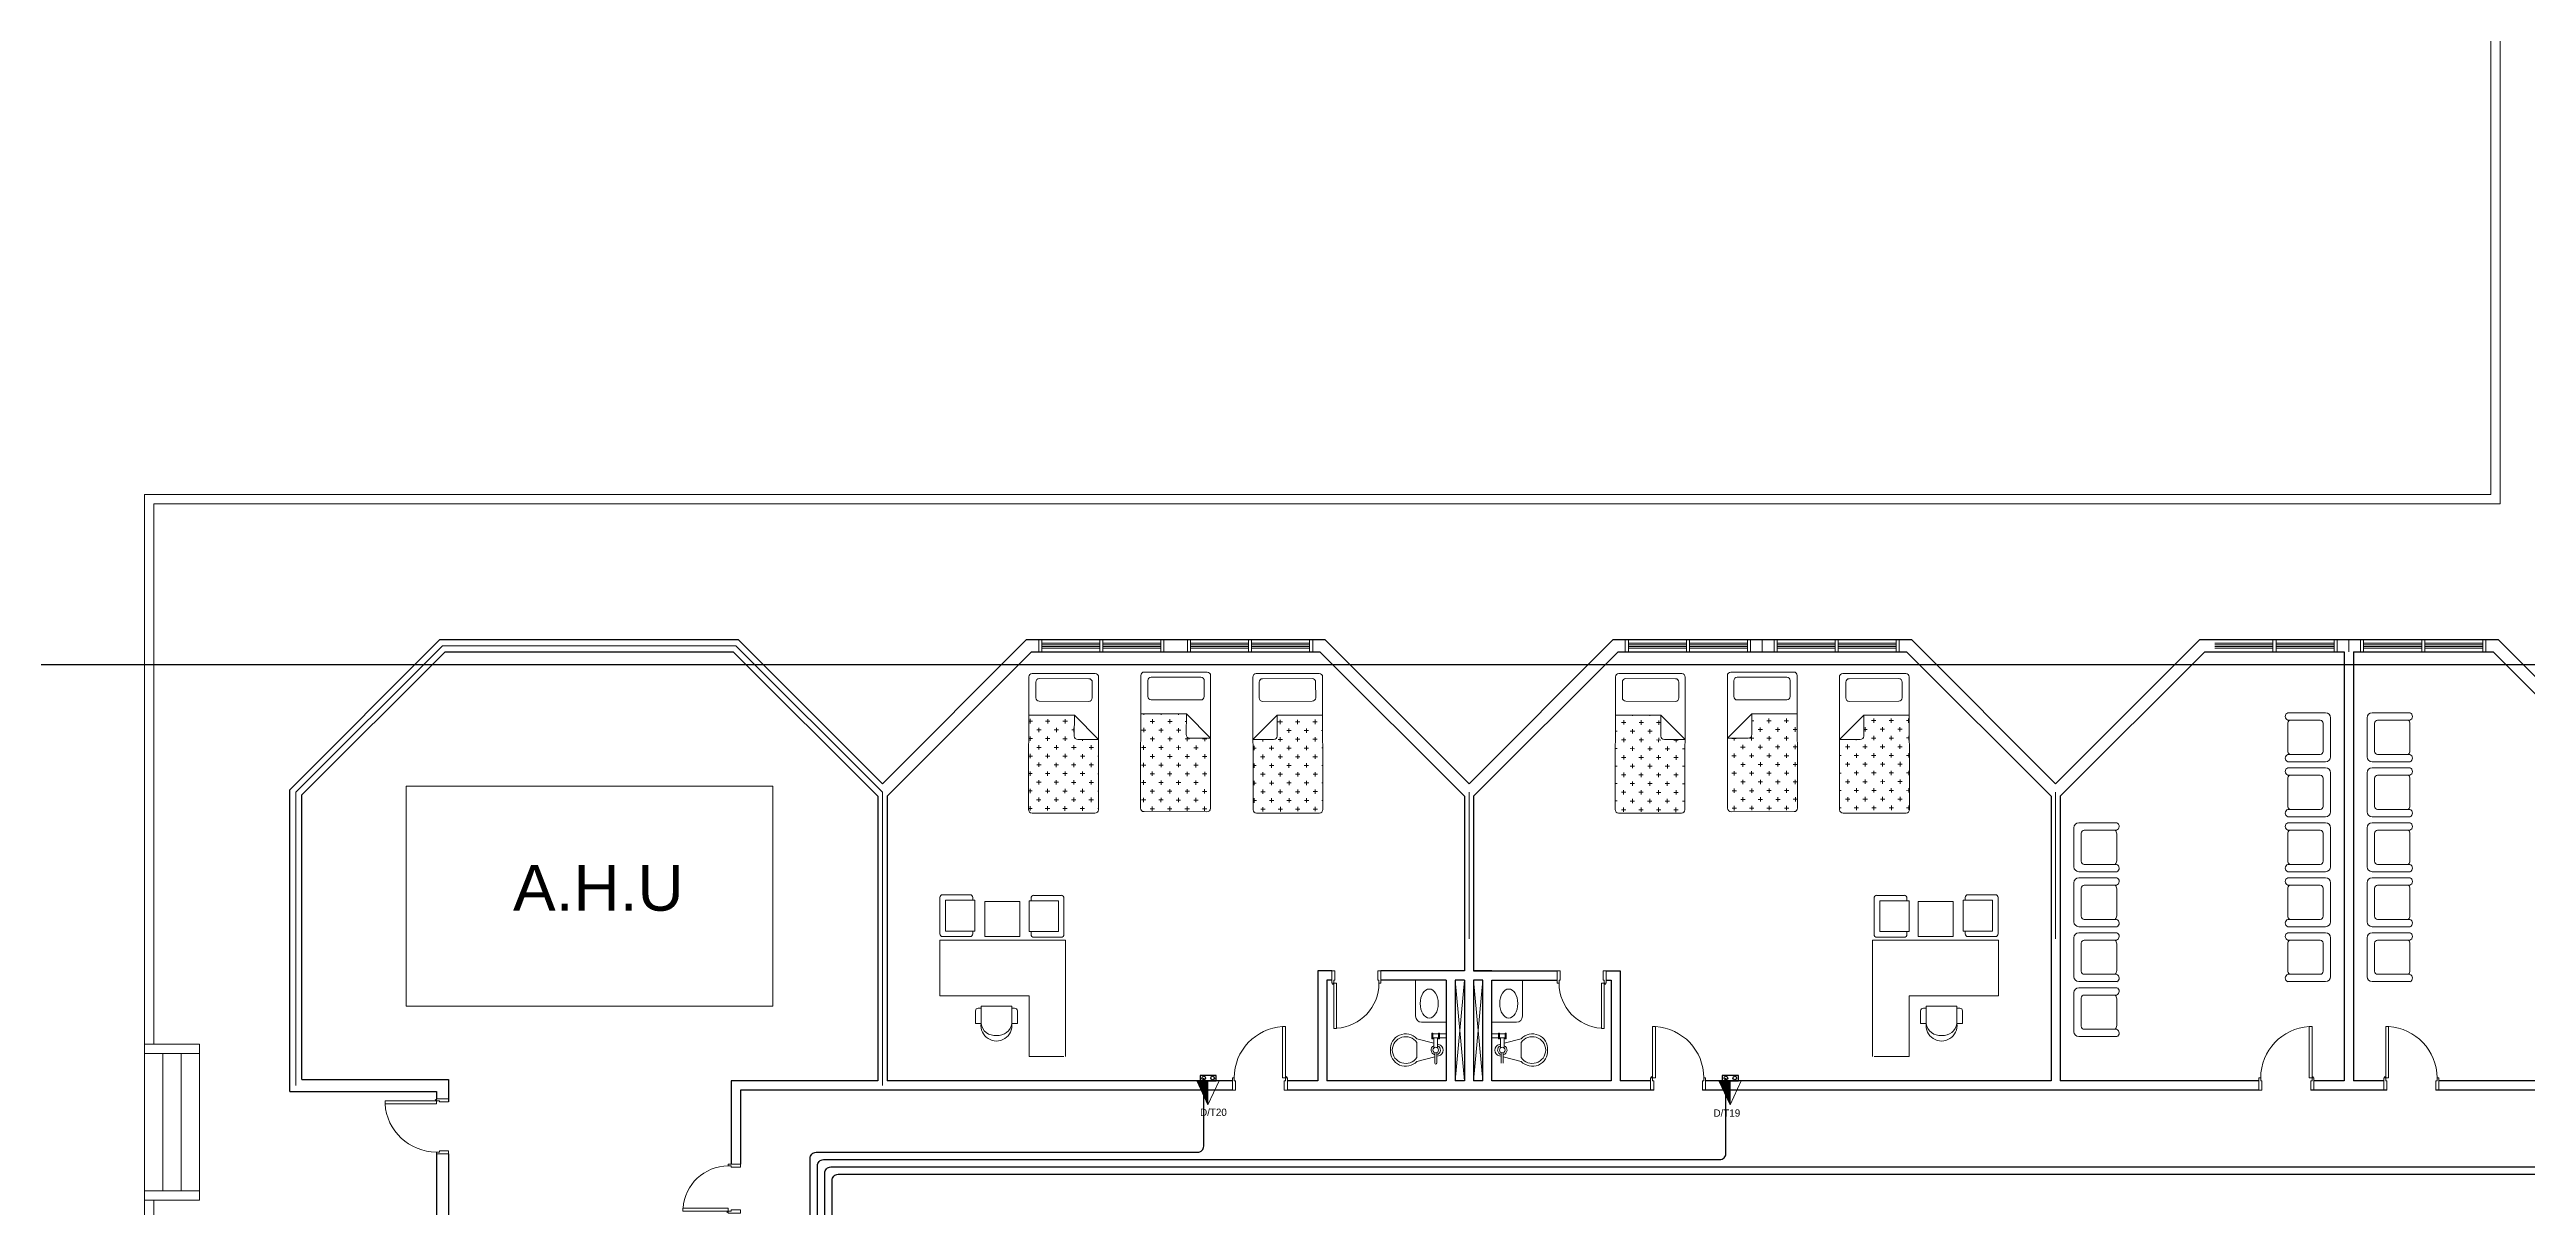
# Model space of a CAD drawing. Extents: x -59 to 582, y -1177 to 100.
# Drawn here: x 174.19 to 214.73, y -865.45 to -846.51 of the extents above; entities that cross this region are included whole.
import ezdxf
from ezdxf.enums import TextEntityAlignment as Align

# ---------------------------------------------------------------- set-up
doc = ezdxf.new("R2010")
doc.units = 0
doc.header["$LTSCALE"] = 0.15
doc.layers.get('0').update_dxf_attribs({"color": 252})
for name, color, linetype in [('0 sockets', 252, 'Continuous'), ('0 sound', 252, 'Continuous'), ('00', 252, 'Continuous'), ('AUTOINCR', 7, 'Continuous'), ('bound', 252, 'Continuous')]:
    doc.layers.add(name, color=color, linetype=linetype)
for name, color, linetype, lineweight in [('anal', 252, 'Continuous', 20), ('DOOR', 252, 'Continuous', 20), ('FUR', 252, 'Continuous', 9), ('T-STRUCTURED', 7, 'Continuous', 0), ('wall', 252, 'Continuous', 30)]:
    doc.layers.add(name, color=color, linetype=linetype, lineweight=lineweight)
doc.styles.add('ROMAND', font='ROMAND.SHX')

# ---------------------------------------------------------------- blocks, each defined once
blk = doc.blocks.new('WQ')
h = blk.add_hatch(color=6)
h.dxf.hatch_style = 1
h.paths.add_polyline_path([(-126.091, 5), (-126.091, -169.521), (126.091, -169.521), (126.091, 5)])
h.paths.add_polyline_path([(121.091, 0), (121.091, -164.521), (-121.091, -164.521), (-121.091, 0)], flags=16)
at = {"layer": '0 sockets', "color": 3, "style": 'ROMAND'}
blk.add_attdef('ACCESS_CONTROL', (-48.663, 7.622), '', height=7.973, dxfattribs=at)
blk = doc.blocks.new('SEAT02')
at = {"layer": 'FUR'}
for p, q in [((0, 0.32), (0, -0.32)), ((0.7, 0.4), (0.08, 0.4)), ((0.12, 0.23), (0.12, -0.23)), ((0.697, 0.28), (0.17, 0.28)), ((0.7, -0.22), (0.7, 0.22)), ((0.08, -0.4), (0.7, -0.4)), ((0.17, -0.28), (0.697, -0.28))]:
    blk.add_line(p, q, dxfattribs=at)
for centre, radius, start, end in [((0.08, 0.32), 0.08, 90, 180), ((0.17, 0.23), 0.05, 90, 180), ((0.62, 0.22), 0.08, 0, 48.5904), ((0.677, 0.341), 0.0639, 288.8562, 68.5025), ((0.08, -0.32), 0.08, 180, 270), ((0.17, -0.23), 0.05, 180, 270), ((0.62, -0.22), 0.08, 311.4096, 0), ((0.677, -0.341), 0.0639, 291.4975, 71.1438)]:
    blk.add_arc(centre, radius, start, end, dxfattribs=at)
blk = doc.blocks.new('A$C48FC3568')
at = {"layer": 'FUR'}
h = blk.add_hatch(dxfattribs=at)
h.set_pattern_fill('CROSS', color=256, scale=0.5, style=0)
h.set_pattern_definition([(0, (-34.60875, 58.23435), (0.125, -0.125), [0.0625, -0.1875]), (270, (-34.5775, 58.2656), (-0.125, -0.125), [0.0625, -0.1875])])
h.paths.add_polyline_path([(1.055, 0.703), (1.055, 1), (0.05, 1, 0.414214), (0, 0.95), (0, 0.05, 0.414214), (0.05, 0), (1.402, 0), (1.402, 0.653), (1.105, 0.653, -0.414214)])
for p, q in [((0, 0.95), (0, 0.05)), ((1.95, 1), (0.05, 1)), ((1.402, 0.653), (1.055, 1)), ((1.055, 1), (1.055, 0.703)), ((1.602, 0.859), (1.602, 0.15)), ((1.877, 0.909), (1.652, 0.909)), ((1.927, 0.15), (1.927, 0.859)), ((2, 0.05), (2, 0.95)), ((1.402, 0.653), (1.105, 0.653)), ((1.402, 0), (1.402, 0.653)), ((1.652, 0.1), (1.877, 0.1)), ((0.05, 0), (1.95, 0))]:
    blk.add_line(p, q, dxfattribs=at)
for centre, start, end in [((0.05, 0.95), 90, 180), ((1.652, 0.859), 90, 180), ((1.877, 0.859), 360, 90), ((1.95, 0.95), 360, 90), ((1.105, 0.703), 180, 270), ((0.05, 0.05), 180, 270), ((1.652, 0.15), 180, 270), ((1.877, 0.15), 270, 0), ((1.95, 0.05), 270, 360)]:
    blk.add_arc(centre, 0.05, start, end, dxfattribs=at)
blk = doc.blocks.new('D90')
at = {"layer": 'DOOR'}
for points in [[(0.03, 0.2), (0.03, 1.04), (0.078, 1.04), (0.078, 0.2)], [(0.03, 0.2), (0, 0.2), (0, 0), (0.05, 0), (0.05, 0.15), (0.03, 0.15)], [(0.87, 0.2), (0.9, 0.2), (0.9, 0), (0.85, 0), (0.85, 0.15), (0.87, 0.15)]]:
    blk.add_lwpolyline(points, close=True, dxfattribs=at)
blk.add_circle((0.02, 0.21), 0.01, dxfattribs=at)
blk.add_arc((0.025, 0.197), 0.845, 0.2218, 86.3889, dxfattribs=at)
blk = doc.blocks.new('D80')
at = {"layer": 'DOOR'}
for points in [[(0.03, 0.2), (0.03, 0.94), (0.078, 0.94), (0.078, 0.2)], [(0.03, 0.2), (0, 0.2), (0, 0), (0.05, 0), (0.05, 0.15), (0.03, 0.15)], [(0.77, 0.2), (0.8, 0.2), (0.8, 0), (0.75, 0), (0.75, 0.15), (0.77, 0.15)]]:
    blk.add_lwpolyline(points, close=True, dxfattribs=at)
blk.add_circle((0.02, 0.21), 0.01, dxfattribs=at)
blk.add_arc((0.03, 0.2), 0.74, 0, 86.2769, dxfattribs=at)
blk = doc.blocks.new('ARCH')
at = {"layer": 'anal'}
for p, q in [((43.725, 387), (43.725, 399.075)), ((43.875, 387), (43.875, 398.925)), ((43.725, 379.875), (43.725, 387)), ((43.875, 379.725), (43.875, 387)), ((5.325, 377.4), (5.325, 379.875)), ((5.325, 379.875), (43.725, 379.875)), ((5.475, 377.4), (5.475, 379.725)), ((5.475, 379.725), (43.875, 379.725)), ((19.958, 377.4), (19.958, 377.5)), ((20.008, 377.5), (20.008, 377.3)), ((20.008, 377.44), (20.958, 377.44)), ((20.008, 377.415), (20.958, 377.415)), ((20.958, 377.5), (20.958, 377.3)), ((21.008, 377.5), (21.008, 377.3)), ((21.008, 377.44), (21.958, 377.44)), ((21.008, 377.415), (21.958, 377.415)), ((21.958, 377.5), (21.958, 377.3)), ((22.008, 377.4), (22.008, 377.5)), ((22.392, 377.4), (22.392, 377.5)), ((22.442, 377.5), (22.442, 377.3)), ((23.392, 377.44), (22.442, 377.44)), ((23.392, 377.415), (22.442, 377.415)), ((23.392, 377.5), (23.392, 377.3)), ((23.442, 377.5), (23.442, 377.3)), ((24.392, 377.44), (23.442, 377.44)), ((24.392, 377.415), (23.442, 377.415)), ((24.392, 377.5), (24.392, 377.3)), ((24.442, 377.4), (24.442, 377.5)), ((29.558, 377.4), (29.558, 377.5)), ((29.608, 377.5), (29.608, 377.3)), ((29.608, 377.44), (30.558, 377.44)), ((29.608, 377.415), (30.558, 377.415)), ((30.558, 377.5), (30.558, 377.3)), ((30.608, 377.5), (30.608, 377.3)), ((30.608, 377.44), (31.558, 377.44)), ((30.608, 377.415), (31.558, 377.415)), ((31.558, 377.5), (31.558, 377.3)), ((31.608, 377.4), (31.608, 377.5)), ((31.608, 377.5), (31.992, 377.5)), ((31.8, 377.5), (31.8, 377.3)), ((31.992, 377.4), (31.992, 377.5)), ((32.042, 377.5), (32.042, 377.3)), ((32.992, 377.44), (32.042, 377.44)), ((32.992, 377.415), (32.042, 377.415)), ((32.992, 377.5), (32.992, 377.3)), ((33.042, 377.5), (33.042, 377.3)), ((33.992, 377.44), (33.042, 377.44)), ((33.992, 377.415), (33.042, 377.415)), ((33.992, 377.5), (33.992, 377.3)), ((34.042, 377.4), (34.042, 377.5)), ((39.208, 377.44), (40.158, 377.44)), ((39.208, 377.415), (40.158, 377.415)), ((40.158, 377.5), (40.158, 377.3)), ((40.208, 377.5), (40.208, 377.3)), ((40.208, 377.44), (41.158, 377.44)), ((40.208, 377.415), (41.158, 377.415)), ((41.158, 377.5), (41.158, 377.3)), ((41.208, 377.5), (41.592, 377.5)), ((41.208, 377.4), (41.208, 377.5)), ((41.4, 377.5), (41.4, 377.3)), ((41.592, 377.4), (41.592, 377.5)), ((41.642, 377.5), (41.642, 377.3)), ((42.592, 377.44), (41.642, 377.44)), ((42.592, 377.415), (41.642, 377.415)), ((42.592, 377.5), (42.592, 377.3)), ((42.642, 377.5), (42.642, 377.3)), ((43.592, 377.44), (42.642, 377.44)), ((43.592, 377.415), (42.642, 377.415)), ((43.592, 377.5), (43.592, 377.3)), ((43.642, 377.4), (43.642, 377.5)), ((5.325, 326.925), (5.325, 377.4)), ((5.475, 370.875), (5.475, 377.4)), ((10.2, 377.4), (7.8, 375)), ((7.8, 375), (10.2, 377.4)), ((15, 377.4), (10.2, 377.4)), ((10.2, 377.4), (15, 377.4)), ((17.4, 375), (15, 377.4)), ((15, 377.4), (17.4, 375)), ((19.958, 377.4), (19.958, 377.3)), ((20.008, 377.4), (20.008, 377.3)), ((20.008, 377.385), (20.958, 377.385)), ((20.008, 377.36), (20.958, 377.36)), ((21.008, 377.385), (21.958, 377.385)), ((21.008, 377.36), (21.958, 377.36)), ((21.958, 377.4), (21.958, 377.3)), ((22.008, 377.4), (22.008, 377.3)), ((22.392, 377.4), (22.392, 377.3)), ((22.442, 377.4), (22.442, 377.3)), ((23.392, 377.385), (22.442, 377.385)), ((23.392, 377.36), (22.442, 377.36)), ((24.392, 377.385), (23.442, 377.385)), ((24.392, 377.36), (23.442, 377.36)), ((24.392, 377.4), (24.392, 377.3)), ((24.442, 377.4), (24.442, 377.3)), ((29.558, 377.4), (29.558, 377.3)), ((29.608, 377.4), (29.608, 377.3)), ((29.608, 377.385), (30.558, 377.385)), ((29.608, 377.36), (30.558, 377.36)), ((30.608, 377.385), (31.558, 377.385)), ((30.608, 377.36), (31.558, 377.36)), ((31.558, 377.4), (31.558, 377.3)), ((31.608, 377.4), (31.608, 377.3)), ((31.992, 377.4), (31.992, 377.3)), ((32.042, 377.4), (32.042, 377.3)), ((32.992, 377.385), (32.042, 377.385)), ((32.992, 377.36), (32.042, 377.36)), ((33.992, 377.385), (33.042, 377.385)), ((33.992, 377.36), (33.042, 377.36)), ((33.992, 377.4), (33.992, 377.3)), ((34.042, 377.4), (34.042, 377.3)), ((39.208, 377.385), (40.158, 377.385)), ((39.208, 377.36), (40.158, 377.36)), ((40.208, 377.385), (41.158, 377.385)), ((40.208, 377.36), (41.158, 377.36)), ((41.158, 377.4), (41.158, 377.3)), ((41.208, 377.4), (41.208, 377.3)), ((41.592, 377.4), (41.592, 377.3)), ((41.642, 377.4), (41.642, 377.3)), ((42.592, 377.385), (41.642, 377.385)), ((42.592, 377.36), (41.642, 377.36)), ((43.592, 377.385), (42.642, 377.385)), ((43.592, 377.36), (42.642, 377.36)), ((43.592, 377.4), (43.592, 377.3)), ((43.642, 377.4), (43.642, 377.3)), ((7.8, 375), (7.8, 370.2)), ((7.8, 370.2), (7.8, 375)), ((17.4, 372.6), (17.4, 375)), ((17.4, 372.6), (17.4, 375)), ((17.4, 372.6), (17.4, 375)), ((17.4, 372.6), (17.4, 375)), ((17.4, 372.6), (17.4, 375)), ((17.4, 372.6), (17.4, 375)), ((17.4, 372.6), (17.4, 375)), ((17.4, 372.6), (17.4, 375)), ((17.4, 372.6), (17.4, 375)), ((17.4, 372.6), (17.4, 375)), ((17.4, 372.6), (17.4, 375)), ((17.4, 372.6), (17.4, 375)), ((17.4, 372.6), (17.4, 375)), ((17.4, 372.6), (17.4, 375)), ((17.4, 372.6), (17.4, 375)), ((17.4, 372.6), (17.4, 375)), ((17.4, 372.6), (17.4, 375)), ((17.4, 372.6), (17.4, 375)), ((17.4, 370.2), (17.4, 375)), ((17.4, 375), (17.4, 370.2)), ((27, 372.6), (27, 375)), ((27, 372.6), (27, 375)), ((27, 372.6), (27, 375)), ((27, 372.6), (27, 375)), ((27, 372.6), (27, 375)), ((27, 372.6), (27, 375)), ((27, 372.6), (27, 375)), ((27, 372.6), (27, 375)), ((27, 372.6), (27, 375)), ((27, 372.6), (27, 375)), ((27, 372.6), (27, 375)), ((27, 372.6), (27, 375)), ((27, 372.6), (27, 375)), ((27, 372.6), (27, 375)), ((27, 372.6), (27, 375)), ((27, 372.6), (27, 375)), ((27, 372.6), (27, 375)), ((27, 372.6), (27, 375)), ((36.6, 372.6), (36.6, 375)), ((36.6, 372.6), (36.6, 375)), ((36.6, 372.6), (36.6, 375)), ((36.6, 372.6), (36.6, 375)), ((36.6, 372.6), (36.6, 375)), ((36.6, 372.6), (36.6, 375)), ((36.6, 372.6), (36.6, 375)), ((36.6, 372.6), (36.6, 375)), ((36.6, 372.6), (36.6, 375)), ((36.6, 372.6), (36.6, 375)), ((36.6, 372.6), (36.6, 375)), ((36.6, 372.6), (36.6, 375)), ((36.6, 372.6), (36.6, 375)), ((36.6, 372.6), (36.6, 375)), ((36.6, 372.6), (36.6, 375)), ((36.6, 372.6), (36.6, 375)), ((36.6, 372.6), (36.6, 375)), ((36.6, 372.6), (36.6, 375)), ((26.775, 371.925), (26.925, 370.275)), ((26.925, 371.925), (26.775, 370.275)), ((27.075, 371.925), (27.225, 370.275)), ((27.225, 371.925), (27.075, 370.275)), ((5.325, 370.875), (6.225, 370.875)), ((5.325, 370.725), (6.225, 370.725)), ((5.325, 370.725), (5.625, 370.725)), ((5.325, 370.725), (5.325, 368.475)), ((5.625, 370.725), (5.625, 368.475)), ((5.925, 370.725), (5.925, 368.475)), ((6.225, 370.875), (6.225, 368.325)), ((6.225, 368.475), (5.325, 368.475)), ((6.225, 368.325), (5.325, 368.325)), ((5.475, 327.075), (5.475, 368.325))]:
    blk.add_line(p, q, dxfattribs=at)
blk.add_lwpolyline([(15.607, 375.099), (9.607, 375.099), (9.607, 371.499), (15.607, 371.499)], close=True, dxfattribs=at)
at = {"layer": 'bound', "color": 2}
blk.add_lwpolyline([(91.902, 377.348), (94.426, 377.348), (94.426, 312.722), (-14.994, 312.722), (-14.994, 377.09), (94.639, 377.09)], dxfattribs=at)
at = {"layer": 'FUR'}
for p, q in [((18.341, 372.98), (18.341, 373.277)), ((18.341, 372.98), (18.341, 372.683)), ((18.387, 373.323), (18.833, 373.323)), ((18.433, 373.232), (18.913, 373.232)), ((18.433, 372.98), (18.433, 373.232)), ((18.433, 372.98), (18.433, 372.729)), ((18.878, 373.232), (18.878, 373.277)), ((18.913, 372.98), (18.913, 373.232)), ((18.913, 372.98), (18.913, 372.729)), ((19.078, 373.211), (19.649, 373.211)), ((19.078, 373.211), (19.078, 372.64)), ((19.649, 373.211), (19.649, 372.64)), ((19.799, 372.971), (19.799, 373.222)), ((20.279, 373.222), (19.799, 373.222)), ((19.799, 372.971), (19.799, 372.719)), ((19.834, 373.222), (19.834, 373.268)), ((20.325, 373.313), (19.879, 373.313)), ((20.279, 372.971), (20.279, 373.222)), ((20.279, 372.971), (20.279, 372.719)), ((20.371, 372.971), (20.371, 373.268)), ((20.371, 372.971), (20.371, 372.673)), ((33.629, 372.971), (33.629, 373.268)), ((33.629, 372.971), (33.629, 372.673)), ((33.675, 373.313), (34.121, 373.313)), ((33.721, 373.222), (34.201, 373.222)), ((33.721, 372.971), (33.721, 373.222)), ((33.721, 372.971), (33.721, 372.719)), ((34.166, 373.222), (34.166, 373.268)), ((34.201, 372.971), (34.201, 373.222)), ((34.201, 372.971), (34.201, 372.719)), ((34.922, 373.211), (34.351, 373.211)), ((34.351, 373.211), (34.351, 372.64)), ((34.922, 373.211), (34.922, 372.64)), ((35.567, 373.232), (35.087, 373.232)), ((35.087, 372.98), (35.087, 373.232)), ((35.087, 372.98), (35.087, 372.729)), ((35.122, 373.232), (35.122, 373.277)), ((35.613, 373.323), (35.167, 373.323)), ((35.567, 372.98), (35.567, 373.232)), ((35.567, 372.98), (35.567, 372.729)), ((35.659, 372.98), (35.659, 373.277)), ((35.659, 372.98), (35.659, 372.683)), ((20.395, 372.579), (18.337, 372.579)), ((18.337, 372.579), (18.337, 371.665)), ((18.387, 372.637), (18.833, 372.637)), ((18.433, 372.729), (18.913, 372.729)), ((18.878, 372.729), (18.878, 372.683)), ((19.078, 372.64), (19.649, 372.64)), ((20.279, 372.719), (19.799, 372.719)), ((19.834, 372.719), (19.834, 372.673)), ((20.325, 372.628), (19.879, 372.628)), ((20.395, 370.674), (20.395, 372.579)), ((33.605, 372.579), (35.663, 372.579)), ((33.605, 370.674), (33.605, 372.579)), ((33.675, 372.628), (34.121, 372.628)), ((33.721, 372.719), (34.201, 372.719)), ((34.166, 372.719), (34.166, 372.673)), ((34.922, 372.64), (34.351, 372.64)), ((35.567, 372.729), (35.087, 372.729)), ((35.122, 372.729), (35.122, 372.683)), ((35.613, 372.637), (35.167, 372.637)), ((35.663, 372.579), (35.663, 371.665)), ((26.125, 371.335), (26.125, 371.925)), ((27.875, 371.335), (27.875, 371.925)), ((19.799, 371.665), (18.337, 371.665)), ((18.923, 371.216), (18.923, 371.42)), ((19.015, 371.466), (18.969, 371.466)), ((19.266, 371.5), (19.015, 371.5)), ((19.015, 371.216), (19.015, 371.5)), ((19.266, 371.5), (19.518, 371.5)), ((19.518, 371.216), (19.518, 371.5)), ((19.518, 371.466), (19.563, 371.466)), ((19.609, 371.216), (19.609, 371.42)), ((19.799, 371.665), (19.799, 370.674)), ((34.201, 371.665), (35.663, 371.665)), ((34.201, 371.665), (34.201, 370.674)), ((34.391, 371.216), (34.391, 371.42)), ((34.482, 371.466), (34.437, 371.466)), ((34.734, 371.5), (34.482, 371.5)), ((34.482, 371.216), (34.482, 371.5)), ((34.734, 371.5), (34.985, 371.5)), ((34.985, 371.216), (34.985, 371.5)), ((34.985, 371.466), (35.031, 371.466)), ((35.077, 371.216), (35.077, 371.42)), ((18.923, 371.216), (19.015, 371.216)), ((19.518, 371.216), (19.609, 371.216)), ((26.424, 370.893), (26.146, 370.965)), ((26.225, 371.235), (26.625, 371.235)), ((26.393, 371.058), (26.409, 371.058)), ((26.393, 370.965), (26.393, 371.058)), ((26.409, 370.965), (26.393, 370.965)), ((26.409, 371.058), (26.409, 370.965)), ((26.409, 371.043), (26.501, 371.043)), ((26.501, 370.981), (26.409, 370.981)), ((26.424, 370.981), (26.424, 370.815)), ((26.486, 370.814), (26.486, 370.981)), ((26.501, 371.058), (26.517, 371.058)), ((26.501, 370.965), (26.501, 371.058)), ((26.517, 370.965), (26.501, 370.965)), ((26.517, 371.058), (26.517, 370.965)), ((26.517, 371.043), (26.625, 371.043)), ((26.625, 370.981), (26.517, 370.981)), ((27.775, 371.235), (27.375, 371.235)), ((27.483, 371.043), (27.375, 371.043)), ((27.375, 370.981), (27.483, 370.981)), ((27.483, 371.058), (27.483, 370.965)), ((27.499, 371.058), (27.483, 371.058)), ((27.483, 370.965), (27.499, 370.965)), ((27.499, 370.965), (27.499, 371.058)), ((27.591, 371.043), (27.499, 371.043)), ((27.499, 370.981), (27.591, 370.981)), ((27.514, 370.814), (27.514, 370.981)), ((27.576, 370.981), (27.576, 370.815)), ((27.576, 370.893), (27.854, 370.965)), ((27.607, 371.058), (27.591, 371.058)), ((27.591, 371.058), (27.591, 370.965)), ((27.591, 370.965), (27.607, 370.965)), ((27.607, 370.965), (27.607, 371.058)), ((34.482, 371.216), (34.391, 371.216)), ((35.077, 371.216), (34.985, 371.216)), ((20.371, 370.674), (19.799, 370.674)), ((26.146, 370.657), (26.146, 370.904)), ((26.439, 370.671), (26.146, 370.595)), ((26.44, 370.564), (26.44, 370.737)), ((26.501, 370.687), (26.47, 370.679)), ((26.471, 370.737), (26.471, 370.564)), ((26.501, 370.873), (26.486, 370.877)), ((27.499, 370.873), (27.514, 370.877)), ((27.499, 370.687), (27.53, 370.679)), ((27.529, 370.737), (27.529, 370.564)), ((27.56, 370.564), (27.56, 370.737)), ((27.561, 370.671), (27.854, 370.595)), ((27.854, 370.657), (27.854, 370.904)), ((33.629, 370.674), (34.201, 370.674))]:
    blk.add_line(p, q, dxfattribs=at)
for centre in [(26.455, 370.78), (27.545, 370.78)]:
    blk.add_circle(centre, 0.0463, dxfattribs=at)
for centre, radius, start, end in [((18.387, 373.277), 0.0457, 90, 180), ((18.833, 373.277), 0.0457, 360, 90), ((19.879, 373.268), 0.0457, 90, 180), ((20.325, 373.268), 0.0457, 0, 90), ((33.675, 373.268), 0.0457, 90, 180), ((34.121, 373.268), 0.0457, 360, 90), ((35.167, 373.277), 0.0457, 90, 180), ((35.613, 373.277), 0.0457, 0, 90), ((18.387, 372.683), 0.0457, 180, 270), ((18.833, 372.683), 0.0457, 270, 360), ((19.879, 372.673), 0.0457, 180, 270), ((20.325, 372.673), 0.0457, 270, 0), ((33.675, 372.673), 0.0457, 180, 270), ((34.121, 372.673), 0.0457, 270, 360), ((35.167, 372.683), 0.0457, 180, 270), ((35.613, 372.683), 0.0457, 270, 0), ((18.969, 371.42), 0.0457, 90, 180), ((19.563, 371.42), 0.0457, 0, 90), ((26.225, 371.335), 0.1, 180, 270), ((27.775, 371.335), 0.1, 270, 360), ((34.437, 371.42), 0.0457, 90, 180), ((35.031, 371.42), 0.0457, 0, 90), ((19.266, 371.182), 0.254, 172.4334, 7.5666), ((19.238, 371.244), 0.225, 187.1177, 277.1177), ((19.294, 371.244), 0.225, 262.8823, 352.8823), ((25.963, 370.795), 0.25, 43.0172, 183.38), ((25.965, 370.779), 0.22, 34.5054, 179.7), ((28.037, 370.795), 0.25, 356.62, 136.9828), ((28.035, 370.779), 0.22, 0.3, 145.4946), ((34.734, 371.182), 0.254, 172.4334, 7.5666), ((34.706, 371.244), 0.225, 187.1177, 277.1177), ((34.762, 371.244), 0.225, 262.8823, 352.8823), ((25.963, 370.765), 0.25, 176.62, 316.9828), ((25.965, 370.781), 0.22, 180.3, 325.4946), ((26.455, 370.78), 0.0772, 113.4137, 258.1237), ((26.455, 370.564), 0.0154, 180, 360), ((26.455, 370.78), 0.0772, 281.423, 67.1495), ((26.484, 370.78), 0.0942, 280.3889, 79.6111), ((27.516, 370.78), 0.0942, 100.3889, 259.6111), ((27.545, 370.78), 0.0772, 112.8505, 258.577), ((27.545, 370.78), 0.0772, 281.8763, 66.5863), ((28.037, 370.765), 0.25, 223.0172, 3.38), ((28.035, 370.781), 0.22, 214.5054, 359.7)]:
    blk.add_arc(centre, radius, start, end, dxfattribs=at)
at = {"layer": 'FUR', "extrusion": (0, 0, -1)}
blk.add_ellipse((26.349, 371.541), major_axis=(0, 0.238), ratio=0.619046, start_param=3.141593, end_param=9.424778, dxfattribs=at)
at = {"layer": 'FUR'}
blk.add_ellipse((27.651, 371.541), major_axis=(0, 0.238), ratio=0.619046, start_param=3.141593, end_param=9.424778, dxfattribs=at)
at = {"layer": 'wall'}
for p, q in [((7.7, 375.041), (10.159, 377.5)), ((10.159, 377.5), (15.041, 377.5)), ((15.041, 377.5), (17.4, 375.141)), ((17.4, 375.141), (19.759, 377.5)), ((19.759, 377.5), (24.641, 377.5)), ((24.641, 377.5), (27, 375.141)), ((27, 375.141), (29.359, 377.5)), ((29.359, 377.5), (34.241, 377.5)), ((34.241, 377.5), (36.6, 375.141)), ((36.6, 375.141), (38.959, 377.5)), ((38.959, 377.5), (43.841, 377.5)), ((43.841, 377.5), (46.2, 375.141)), ((7.9, 374.959), (10.241, 377.3)), ((10.241, 377.3), (14.959, 377.3)), ((14.959, 377.3), (17.325, 374.934)), ((17.475, 374.934), (19.841, 377.3)), ((19.841, 377.3), (24.559, 377.3)), ((24.559, 377.3), (26.925, 374.934)), ((27.075, 374.934), (29.441, 377.3)), ((29.441, 377.3), (34.159, 377.3)), ((34.159, 377.3), (36.525, 374.934)), ((36.675, 374.934), (39.041, 377.3)), ((39.041, 377.3), (41.325, 377.3)), ((41.325, 377.3), (41.325, 370.275)), ((41.475, 377.3), (41.475, 370.275)), ((41.475, 377.3), (43.759, 377.3)), ((43.759, 377.3), (46.125, 374.934)), ((7.7, 370.1), (7.7, 375.041)), ((7.9, 370.3), (7.9, 374.959)), ((17.325, 374.934), (17.325, 370.275)), ((17.475, 374.934), (17.475, 370.275)), ((26.925, 374.934), (26.925, 372.075)), ((27.075, 374.934), (27.075, 372.075)), ((36.525, 374.934), (36.525, 370.275)), ((36.675, 374.934), (36.675, 370.275)), ((24.525, 372.075), (24.525, 370.275)), ((24.756, 372.075), (24.525, 372.075)), ((24.675, 371.925), (24.675, 370.275)), ((24.756, 371.925), (24.675, 371.925)), ((26.925, 372.075), (25.556, 372.075)), ((26.625, 371.925), (25.556, 371.925)), ((26.925, 372.075), (26.625, 372.075)), ((26.625, 371.925), (26.625, 370.275)), ((26.775, 371.925), (26.775, 370.275)), ((26.925, 371.925), (26.775, 371.925)), ((26.925, 371.925), (26.925, 370.275)), ((27.375, 372.075), (27.075, 372.075)), ((27.075, 372.075), (28.444, 372.075)), ((27.225, 371.925), (27.075, 371.925)), ((27.075, 371.925), (27.075, 370.275)), ((27.225, 370.275), (27.225, 371.925)), ((27.375, 370.275), (27.375, 371.925)), ((27.375, 371.925), (28.444, 371.925)), ((29.244, 372.075), (29.475, 372.075)), ((29.244, 371.925), (29.325, 371.925)), ((29.325, 371.925), (29.325, 370.275)), ((29.475, 372.075), (29.475, 370.275)), ((7.9, 370.3), (10.3, 370.3)), ((10.3, 370.3), (10.3, 369.93)), ((17.325, 370.275), (14.925, 370.275)), ((14.925, 370.275), (14.925, 368.912)), ((17.4, 370.125), (15.075, 370.125)), ((15.075, 370.125), (15.075, 368.912)), ((23.127, 370.125), (17.325, 370.125)), ((23.127, 370.275), (17.475, 370.275)), ((24.525, 370.275), (24.027, 370.275)), ((29.973, 370.125), (24.027, 370.125)), ((26.625, 370.275), (24.675, 370.275)), ((26.925, 370.275), (26.775, 370.275)), ((27.225, 370.275), (27.075, 370.275)), ((30.023, 370.125), (27.075, 370.125)), ((29.325, 370.275), (27.375, 370.275)), ((29.973, 370.275), (29.475, 370.275)), ((35.127, 370.125), (30.823, 370.125)), ((35.127, 370.275), (30.873, 370.275)), ((39.927, 370.125), (30.873, 370.125)), ((36.525, 370.275), (35.082, 370.275)), ((39.927, 370.275), (36.675, 370.275)), ((42.023, 370.125), (40.777, 370.125)), ((41.325, 370.275), (40.827, 370.275)), ((41.973, 370.275), (41.475, 370.275)), ((46.275, 370.125), (42.823, 370.125)), ((46.125, 370.275), (42.873, 370.275)), ((7.7, 370.1), (10.1, 370.1)), ((10.1, 370.1), (10.1, 369.98)), ((10.1, 369.08), (10.1, 367.841)), ((10.3, 369.08), (10.3, 367.875))]:
    blk.add_line(p, q, dxfattribs=at)
at = {"layer": 'DOOR', "xscale": -1}
for name, p, rotation in [('D80', (24.756, 372.075), 180), ('D90', (40.827, 370.125), 359.9999999991272), ('D90', (10.3, 369.98), 90)]:
    blk.add_blockref(name, p, dxfattribs=dict(at, rotation=rotation))
at = {"layer": 'DOOR'}
for p, rotation in [((29.244, 372.075), 179.9999999999999), ((15.075, 368.112), 90)]:
    blk.add_blockref('D80', p, dxfattribs=dict(at, rotation=rotation))
at = {"layer": 'DOOR', "xscale": -1}
blk.add_blockref('D90', (24.027, 370.125), dxfattribs=at)
at = {"layer": 'DOOR'}
for p in [(29.973, 370.125), (41.973, 370.125)]:
    blk.add_blockref('D90', p, dxfattribs=at)
at = {"layer": 'FUR'}
for p, xscale, yscale, zscale, rotation in [((19.791, 374.66), -1.142857142856969, 1.142857142856997, 1.142857142856983, 269.8740982340422), ((21.624, 374.683), -1.142857142856969, 1.142857142856997, 1.142857142856983, 269.8740982340422), ((24.609, 374.66), 1.142857142856969, 1.142857142856969, 1.142857142856969, 90.12590176595786), ((29.391, 374.66), -1.142857142856969, 1.142857142856997, 1.142857142856983, 269.8740982340422), ((32.376, 374.683), 1.142857142856969, 1.142857142856969, 1.142857142856969, 90.12590176595786), ((34.209, 374.66), 1.142857142856969, 1.142857142856969, 1.142857142856969, 90.12590176595786)]:
    blk.add_blockref('A$C48FC3568', p, dxfattribs=dict(at, xscale=xscale, yscale=yscale, zscale=zscale, rotation=rotation))
at = {"layer": 'wall', "xscale": -1}
for p in [(41.1, 375.9), (41.1, 375), (41.1, 374.1), (41.1, 373.2), (41.1, 372.3)]:
    blk.add_blockref('SEAT02', p, dxfattribs=at)
at = {"layer": 'wall'}
for p in [(41.7, 375.9), (41.7, 375), (36.9, 374.1), (41.7, 374.1), (36.9, 373.2), (41.7, 373.2), (36.9, 372.3), (41.7, 372.3), (36.9, 371.4)]:
    blk.add_blockref('SEAT02', p, dxfattribs=at)
at = {"layer": 'anal', "insert": (11.354, 373.811), "char_height": 0.75, "width": 4.8, "attachment_point": 1}
blk.add_mtext('{\\fArial|b0|i0|c0|p34;A.H.U}', dxfattribs=at)
blk = doc.blocks.new('DAR-DB112-B1-TI0003_dwg__U74-18406553-LEGEND')
at = {"layer": 'T-STRUCTURED'}
blk.add_hatch(color=256, dxfattribs=at).paths.add_polyline_path([(0, 0), (0, 295), (-138, 295)])
blk.add_line((0, 295), (0, 0), dxfattribs=at)
at = {"layer": 'T-STRUCTURED', "flags": 128}
blk.add_lwpolyline([(138, 295), (0, 0), (-138, 295)], close=True, dxfattribs=at)
blk = doc.blocks.new('data and tele')
h = blk.add_hatch()
h.set_pattern_fill('ANGLE', color=3)
h.set_pattern_definition([(0, (0, 0), (0, 6.985), [5.08, -1.905]), (90, (0, 0), (-6.985, 4e-16), [5.08, -1.905])])
h.paths.add_polyline_path([(0.106, 0.047, 1), (0.046, 0.047, 1)])
at = {"color": 3}
blk.add_lwpolyline([(-0.129, 0), (0.136, 0), (0.136, 0.086), (-0.129, 0.086)], close=True, dxfattribs=at)
for centre in [(-0.069, 0.047), (0.076, 0.047)]:
    blk.add_circle(centre, 0.03, dxfattribs=at)
at = {"xscale": 0.001331826653845942, "yscale": 0.001331826653845942, "zscale": 0.001331826653845942}
blk.add_blockref('DAR-DB112-B1-TI0003_dwg__U74-18406553-LEGEND', (0, -0.392), dxfattribs=at)
blk = doc.blocks.new('*U308')
at = {"layer": '0 sound', "color": 3}
blk.add_blockref('data and tele', (22.727, 370.275), dxfattribs=at)
blk = doc.blocks.new('*U309')
at = {"layer": '0 sound', "color": 3}
blk.add_blockref('data and tele', (31.273, 370.275), dxfattribs=at)

msp = doc.modelspace()

# ---------------------------------------------------------------- linework, layer by layer
at = {"layer": '0 sockets', "color": 1}
for points in [[(229.097, -880.299), (229.097, -875.358, 0.414214), (228.997, -875.258), (214.419, -875.258, 0.414214), (214.319, -875.358), (214.319, -893.077, -0.414214), (214.219, -893.177), (186.977, -893.177, -0.414214), (186.877, -893.077), (186.877, -864.907, -0.414214), (186.977, -864.807), (231.825, -864.807, 0.414214), (231.925, -864.707), (231.925, -859.001, -0.414214), (232.025, -858.901), (237.357, -858.901)], [(229.217, -880.299), (229.217, -875.238, 0.414214), (229.117, -875.138), (214.299, -875.138, 0.414214), (214.199, -875.238), (214.199, -892.957, -0.414214), (214.099, -893.057), (187.097, -893.057, -0.414214), (186.997, -892.957), (186.997, -865.027, -0.414214), (187.097, -864.927), (232.91, -864.927, 0.414214), (233.01, -864.827), (233.01, -859.425, -0.414214), (233.11, -859.325), (243.788, -859.325, 0.414214), (243.888, -859.225), (243.888, -858.901)], [(228.857, -880.299), (228.857, -875.598, 0.414214), (228.757, -875.498), (214.659, -875.498, 0.414214), (214.559, -875.598), (214.559, -893.317, -0.414214), (214.459, -893.417), (186.737, -893.417, -0.414214), (186.637, -893.317), (186.637, -864.667, -0.414214), (186.737, -864.567), (192.981, -864.567, 0.414214), (193.081, -864.467), (193.081, -863.351)], [(228.977, -880.299), (228.977, -875.478, 0.414214), (228.877, -875.378), (214.539, -875.378, 0.414214), (214.439, -875.478), (214.439, -893.197, -0.414214), (214.339, -893.297), (186.857, -893.297, -0.414214), (186.757, -893.197), (186.757, -864.787, -0.414214), (186.857, -864.687), (201.526, -864.687, 0.414214), (201.626, -864.587), (201.626, -863.351)]]:
    msp.add_lwpolyline(points, format="xyb", dxfattribs=at)

# ---------------------------------------------------------------- block references
at = {"layer": '0 sockets', "color": 3}
msp.add_blockref('WQ', (244.611, -795.277), dxfattribs=at)
at = {"layer": '0 sound', "color": 3}
for name, p in [('data and tele', (193.15, -863.398)), ('*U308', (170.422, -1233.673)), ('data and tele', (201.695, -863.398)), ('*U309', (170.422, -1233.673))]:
    msp.add_blockref(name, p, dxfattribs=at)
at = {"layer": '00', "color": 3}
msp.add_blockref('ARCH', (170.422, -1233.673), dxfattribs=at)

# ---------------------------------------------------------------- texts
at = {"layer": 'AUTOINCR', "color": 1}
msp.add_text('D/T20', height=0.12, dxfattribs=at).set_placement((193.458, -864.008), align=Align.BOTTOM_RIGHT)
msp.add_text('D/T19', height=0.12, dxfattribs=at).set_placement((201.424, -864.02), align=Align.BOTTOM_LEFT)

doc.saveas('drawing.dxf')
